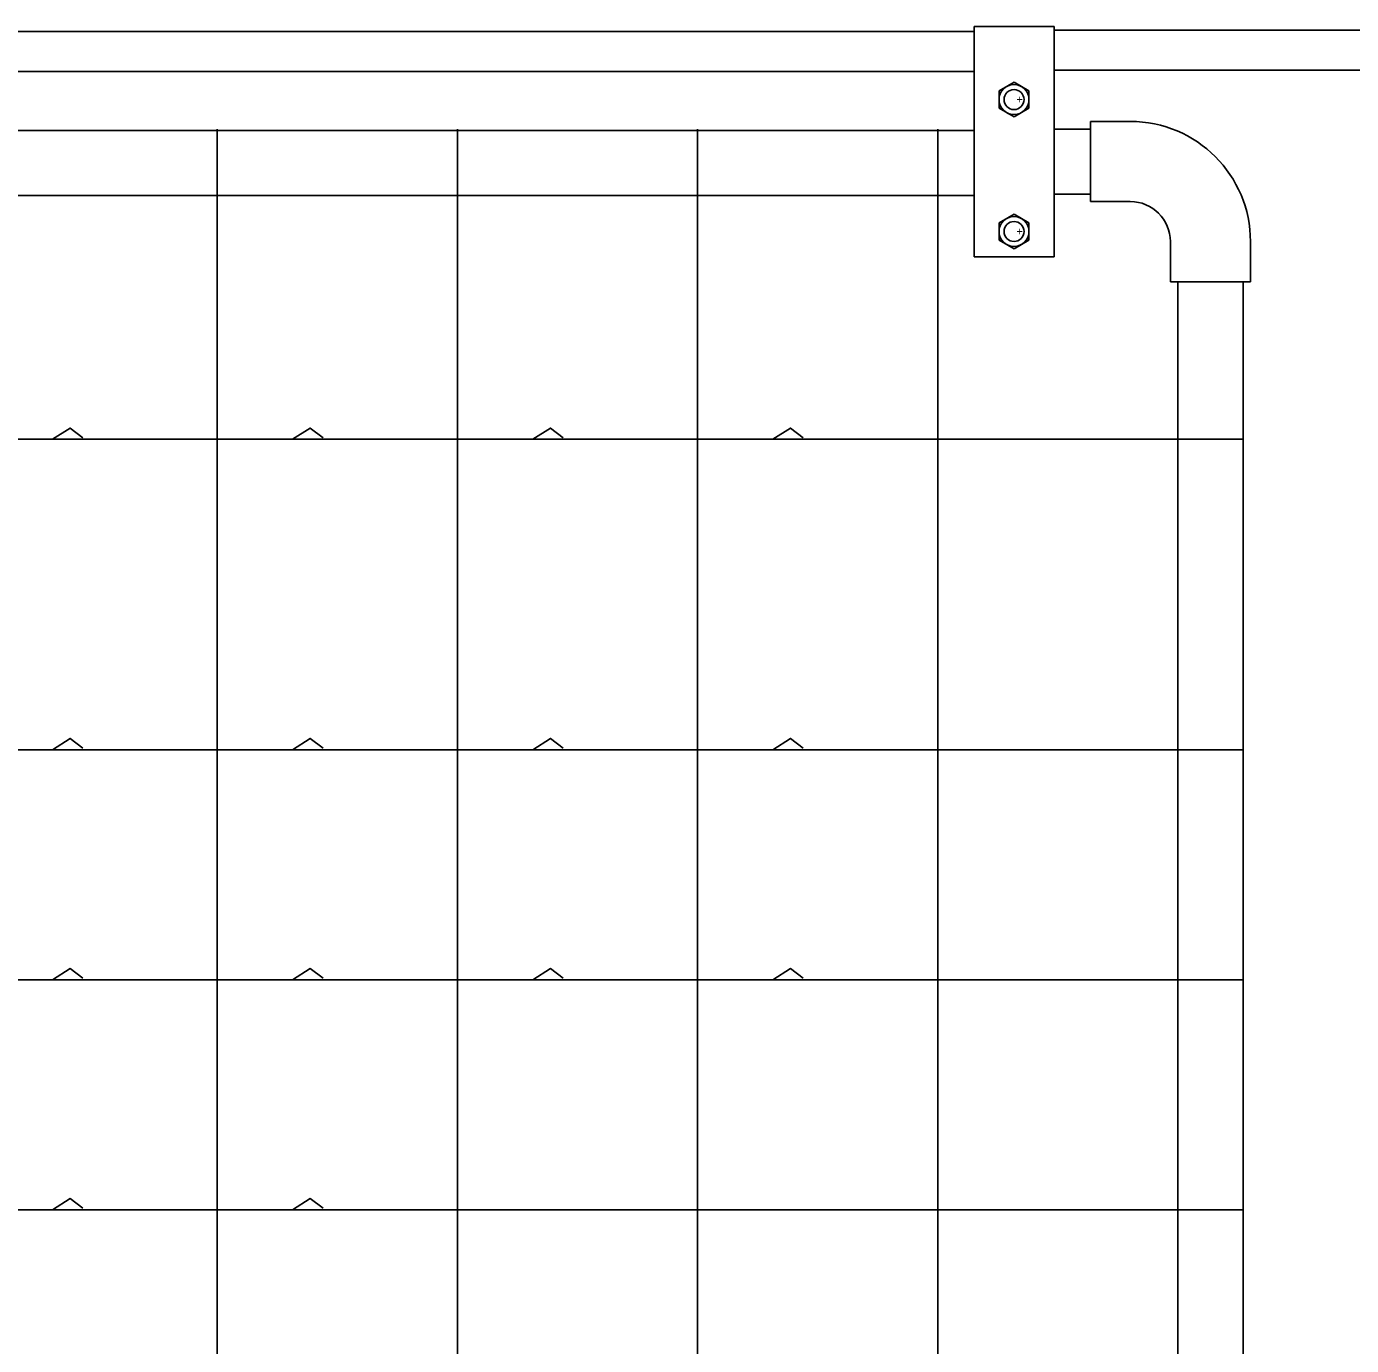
# Model space of a CAD drawing. Extents: x 1007 to 1035.5, y 1000.5 to 1021.5.
# Drawn here: x 1026.411 to 1027.445, y 1018.132 to 1019.162 of the extents above; entities that cross this region are included whole.
import ezdxf

# ---------------------------------------------------------------- set-up
doc = ezdxf.new("R2010")
doc.units = 0
doc.layers.add('Level 1', color=7, linetype='Continuous')

msp = doc.modelspace()

# ---------------------------------------------------------------- linework, layer by layer
at = {"layer": 'Level 1'}
for p, q in [((1027.1508, 1019.1579), (1025.6849, 1019.1579)), ((1027.2133, 1019.1618), (1027.1508, 1019.1618)), ((1027.1508, 1019.1618), (1027.1508, 1018.9821)), ((1027.2133, 1018.9821), (1027.2133, 1019.1618)), ((1027.6449, 1019.1591), (1027.2133, 1019.1591)), ((1027.1508, 1019.1267), (1025.6849, 1019.1267)), ((1027.6449, 1019.1278), (1027.2133, 1019.1278)), ((1027.1703, 1019.1116), (1027.182, 1019.1183)), ((1027.1703, 1019.1116), (1027.1703, 1019.0981)), ((1027.1937, 1019.1116), (1027.182, 1019.1183)), ((1027.1937, 1019.1116), (1027.1937, 1019.0981)), ((1027.182, 1019.0913), (1027.1703, 1019.0981)), ((1027.182, 1019.0913), (1027.1937, 1019.0981)), ((1025.9291, 1019.0806), (1027.1508, 1019.0806)), ((1026.5599, 1019.0818), (1026.5599, 1016.7809)), ((1026.7474, 1019.0818), (1026.7474, 1016.7809)), ((1026.9349, 1019.0818), (1026.9349, 1016.7809)), ((1027.1224, 1019.0818), (1027.1224, 1016.7809)), ((1027.2133, 1019.0818), (1027.2416, 1019.0818)), ((1027.2416, 1019.0876), (1027.2728, 1019.0876)), ((1027.2416, 1019.0251), (1027.2416, 1019.0876)), ((1025.9291, 1019.0298), (1027.1508, 1019.0298)), ((1027.2133, 1019.031), (1027.2416, 1019.031)), ((1027.2416, 1019.0251), (1027.2728, 1019.0251)), ((1027.1703, 1019.0086), (1027.182, 1019.0153)), ((1027.1703, 1019.0086), (1027.1703, 1018.9951)), ((1027.1937, 1019.0086), (1027.182, 1019.0153)), ((1027.1937, 1019.0086), (1027.1937, 1018.9951)), ((1027.182, 1018.9883), (1027.1703, 1018.9951)), ((1027.182, 1018.9883), (1027.1937, 1018.9951)), ((1027.3041, 1018.9938), (1027.3041, 1018.9626)), ((1027.3666, 1018.9626), (1027.3666, 1018.9938)), ((1027.1508, 1018.9821), (1027.2133, 1018.9821)), ((1027.3041, 1018.9626), (1027.3666, 1018.9626)), ((1027.3099, 1016.9001), (1027.3099, 1018.9626)), ((1027.3608, 1016.9001), (1027.3608, 1018.9626)), ((1027.3608, 1018.8396), (1025.4714, 1018.8396)), ((1027.3608, 1018.5973), (1025.4714, 1018.5973)), ((1027.3608, 1018.4177), (1025.4714, 1018.4177)), ((1027.3608, 1018.238), (1025.4714, 1018.238))]:
    msp.add_line(p, q, dxfattribs=at)
for points in [[(1026.455, 1018.8408), (1026.445, 1018.8483), (1026.4313, 1018.8396)], [(1026.6425, 1018.8408), (1026.6325, 1018.8483), (1026.6188, 1018.8396)], [(1026.83, 1018.8408), (1026.82, 1018.8483), (1026.8063, 1018.8396)], [(1027.0175, 1018.8408), (1027.0075, 1018.8483), (1026.9938, 1018.8396)], [(1026.455, 1018.5986), (1026.445, 1018.6061), (1026.4313, 1018.5973)], [(1026.6425, 1018.5986), (1026.6325, 1018.6061), (1026.6188, 1018.5973)], [(1026.83, 1018.5986), (1026.82, 1018.6061), (1026.8063, 1018.5973)], [(1027.0175, 1018.5986), (1027.0075, 1018.6061), (1026.9938, 1018.5973)], [(1026.455, 1018.4189), (1026.445, 1018.4264), (1026.4313, 1018.4177)], [(1026.6425, 1018.4189), (1026.6325, 1018.4264), (1026.6188, 1018.4177)], [(1026.83, 1018.4189), (1026.82, 1018.4264), (1026.8063, 1018.4177)], [(1027.0175, 1018.4189), (1027.0075, 1018.4264), (1026.9938, 1018.4177)], [(1026.455, 1018.2393), (1026.445, 1018.2468), (1026.4313, 1018.238)], [(1026.6425, 1018.2393), (1026.6325, 1018.2468), (1026.6188, 1018.238)]]:
    msp.add_lwpolyline(points, dxfattribs=at)
for centre, radius in [((1027.182, 1019.1048), 0.0117), ((1027.182, 1019.1048), 0.00781), ((1027.182, 1019.0018), 0.0117), ((1027.182, 1019.0018), 0.00781)]:
    msp.add_circle(centre, radius, dxfattribs=at)
for radius in [0.0938, 0.0313]:
    msp.add_arc((1027.2728, 1018.9939), radius, 0, 90, dxfattribs=at)

# ---------------------------------------------------------------- texts
for p in [(1027.184, 1019.1018), (1027.184, 1018.9988)]:
    msp.add_text('+', height=0.00625, dxfattribs=at).set_placement(p)

doc.saveas('drawing.dxf')
